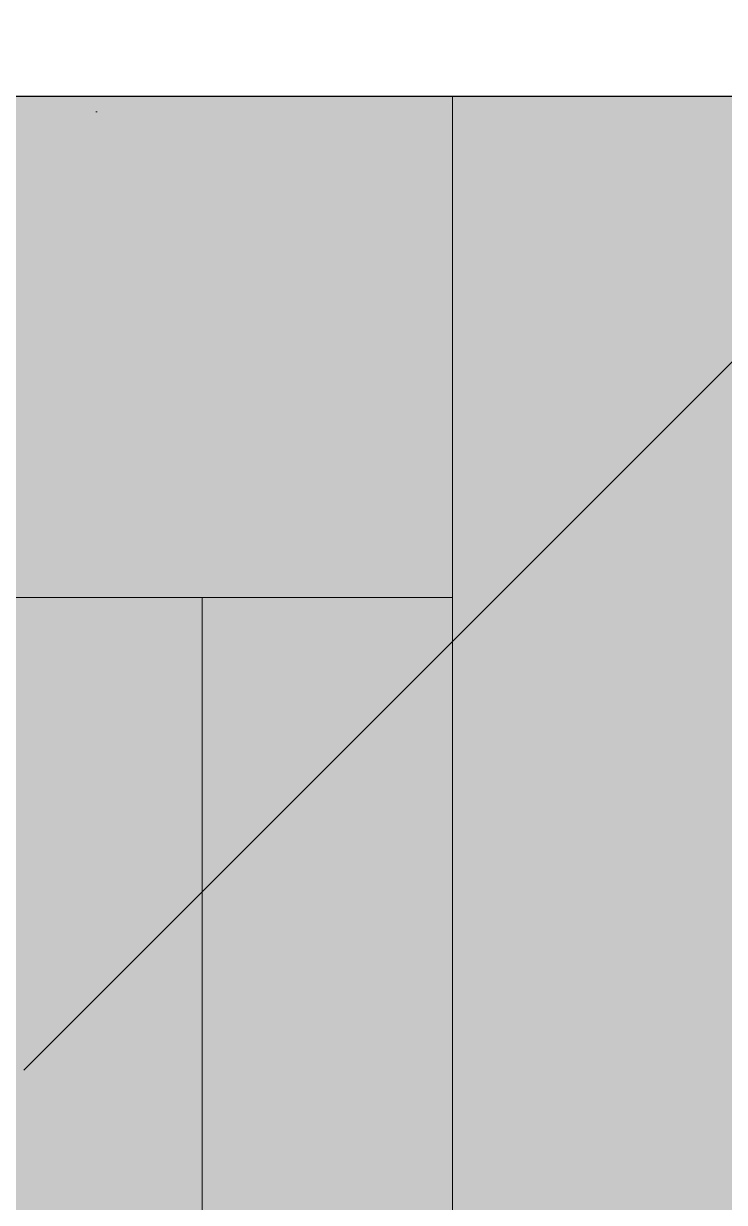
# Model space of a CAD drawing. Header units: millimetres. Extents: x -248073 to 8952771, y -150083 to 710860.
# Drawn here: x -100 to -2, y 121790.4 to 121955.2 of the extents above; entities that cross this region are included whole.
import ezdxf

# ---------------------------------------------------------------- set-up
doc = ezdxf.new("R2010")
doc.units = ezdxf.units.MM
doc.layers.add('АР_Окна БЛОК', color=250, linetype='Continuous', lineweight=13)
doc.layers.add('АР_Штриховка монолит', color=250, linetype='Continuous', lineweight=9)

# ---------------------------------------------------------------- blocks, each defined once
blk = doc.blocks.new('*U410')
h = blk.add_hatch(color=8)
h.dxf.hatch_style = 1
h.paths.add_polyline_path([(-1310, 140.03), (0, 140.03), (0, -220), (-1310, -220)])
at = {"color": 8, "lineweight": 30}
blk.add_line((-1310, 140.03), (-1310, -220), dxfattribs=at)
at = {"color": 8}
for p, q in [((-1310, 0), (0, 0)), ((-1240, 0), (-1240, -70)), ((-1240, -35), (-70, -35))]:
    blk.add_line(p, q, dxfattribs=at)

msp = doc.modelspace()

# ---------------------------------------------------------------- hatches: boundary and pattern name
at = {"layer": 'АР_Штриховка монолит', "ltscale": 100}
h = msp.add_hatch(dxfattribs=at)
h.set_pattern_fill('ANSI35', color=8, scale=700)
h.set_pattern_definition([(45, (-944996.7, 169831.52), (-123.743687, 123.743687), []), (45, (-944872.95, 169831.52), (-123.743687, 123.743687), [218.75, -43.75, 0, -43.75])])
h.paths.add_polyline_path([(100, 129410), (-100, 129410), (-99.98, 119900), (12053.2, 119900), (12053.2, 120100), (100.02, 120100)])

# ---------------------------------------------------------------- block references
at = {"layer": 'АР_Окна БЛОК', "color": 8, "rotation": 270}
msp.add_blockref('*U410', (-40.03, 120634.97), dxfattribs=at)

doc.saveas('drawing.dxf')
